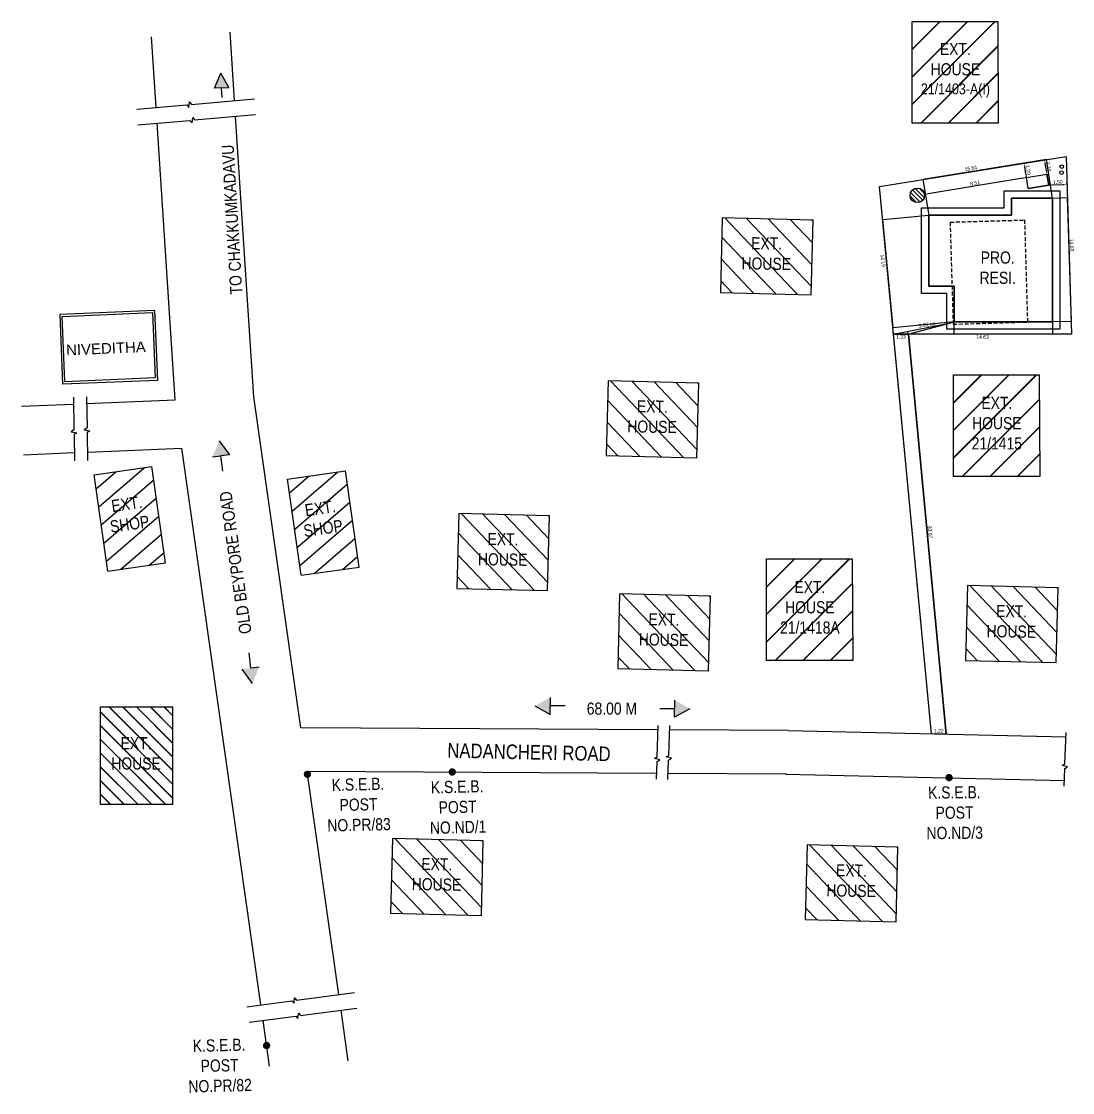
# Model space of a CAD drawing. Header units: metres. Extents: x -704716 to -704434, y -35620 to -35348.
# Drawn here: x -704574.8 to -704488.2, y -35435.9 to -35347.7 of the extents above; entities that cross this region are included whole.
import ezdxf

# ---------------------------------------------------------------- set-up
doc = ezdxf.new("R2010")
doc.units = ezdxf.units.M
doc.linetypes.add('HIDDEN', pattern=[9.525, 6.35, -3.175])
for name, color, linetype, plot in [('BLK_1_COVERED_AREA', 140, 'Continuous', False), ('BLK_1_LVL_0_BLDG_FOOT_PRINT', 1, 'Continuous', False), ('BLK_1_LVL_0_FRONT_YARD', 2, 'Continuous', False), ('BLK_1_LVL_0_REAR_YARD', 11, 'Continuous', False), ('BLK_1_LVL_0_SIDE_YARD1', 171, 'Continuous', False), ('BLK_1_LVL_0_SIDE_YARD2', 102, 'Continuous', False), ('BLK_1_MAX_HEIGHT_CAL', 7, 'Continuous', False), ('BLK_1_SHADE_OVERHANG', 6, 'Continuous', False), ('DIST_WELL', 7, 'Continuous', False), ('LANE_1', 5, 'Continuous', False), ('PLOT_BOUNDARY', 70, 'Continuous', False), ('SHORTEST_DIST_TO_ROAD', 7, 'Continuous', False), ('WASTE_DISPOSAL', 7, 'Continuous', False), ('WELL', 7, 'Continuous', False)]:
    doc.layers.add(name, color=color, linetype=linetype, plot=plot)
doc.styles.get("Standard").update_dxf_attribs({"font": 'ARIALN.TTF', "height": 0.3})
doc.dimstyles.get("Standard").update_dxf_attribs({"dimtxt": 0.35, "dimasz": 0.18, "dimexe": 0.18, "dimexo": 0.0625, "dimgap": 0.09, "dimtad": 0, "dimtih": 1, "dimtoh": 1, "dimdec": 4, "dimzin": 0, "dimdsep": 46, "dimtxsty": 'Standard', "dimcen": 0.09, "dimadec": 0, "dimazin": 0, "dimtfac": 1, "dimtdec": 4, "dimtofl": 0, "dimtmove": 0, "dimatfit": 3, "dimfxl": 1, "dimtolj": 1, "dimtzin": 0, "dimarcsym": 0})

# ---------------------------------------------------------------- blocks, each defined once
blk = doc.blocks.new('*D46')
at = {"layer": 'Defpoints', "color": 0, "linetype": 'HIDDEN', "transparency": 16777216}
for p in [(-704488.91, -35358.816), (-704488.777, -35359.637), (-704504.117, -35362.124)]:
    blk.add_point(p, dxfattribs=at)
at = {"color": 0, "linetype": 'HIDDEN', "transparency": 16777216, "insert": (-704496.619, -35359.82), "char_height": 0.3, "attachment_point": 5, "rotation": 9.21166}
blk.add_mtext('\\A1;15.54', dxfattribs=at)
blk = doc.blocks.new('*D47')
at = {"layer": 'Defpoints', "color": 0, "transparency": 16777216}
for p in [(-704492.007, -35360.721), (-704500.426, -35361.962), (-704500.403, -35362.099)]:
    blk.add_point(p, dxfattribs=at)
at = {"layer": 'DIST_WELL', "color": 0, "lineweight": -2, "transparency": 16777216}
for p, q in [((-704492.325, -35360.633), (-704500.13, -35361.913)), ((-704492.029, -35360.584), (-704492.053, -35360.436)), ((-704500.426, -35361.962), (-704500.45, -35361.814))]:
    blk.add_line(p, q, dxfattribs=at)
at = {"layer": 'DIST_WELL', "color": 0, "transparency": 16777216}
for points in [[(-704492.333, -35360.583), (-704492.317, -35360.682), (-704492.029, -35360.584)], [(-704500.138, -35361.864), (-704500.122, -35361.963), (-704500.426, -35361.962)]]:
    blk.add_solid(points, dxfattribs=at)
at = {"layer": 'DIST_WELL', "color": 0, "transparency": 16777216, "insert": (-704496.267, -35361.033), "char_height": 0.3, "attachment_point": 5, "rotation": 9.31925}
blk.add_mtext('\\A1;8.51', dxfattribs=at)
blk = doc.blocks.new('*D48')
at = {"layer": 'Defpoints', "color": 0, "linetype": 'HIDDEN', "transparency": 16777216}
for p in [(-704502.968, -35373.306), (-704488.338, -35373.306), (-704488.338, -35373.948)]:
    blk.add_point(p, dxfattribs=at)
at = {"color": 0, "linetype": 'HIDDEN', "transparency": 16777216, "insert": (-704495.653, -35373.705), "char_height": 0.3, "attachment_point": 5}
blk.add_mtext('\\A1;14.63', dxfattribs=at)
blk = doc.blocks.new('*D49')
at = {"layer": 'Defpoints', "color": 0, "linetype": 'HIDDEN', "transparency": 16777216}
for p in [(-704504.117, -35361.329), (-704503.506, -35373.515), (-704502.968, -35373.464)]:
    blk.add_point(p, dxfattribs=at)
at = {"color": 0, "linetype": 'HIDDEN', "transparency": 16777216, "insert": (-704503.839, -35367.425), "char_height": 0.3, "attachment_point": 5, "rotation": 275.40886}
blk.add_mtext('\\A1;12.19', dxfattribs=at)
blk = doc.blocks.new('*D50')
at = {"layer": 'Defpoints', "color": 0, "linetype": 'HIDDEN', "transparency": 16777216}
for p in [(-704489.221, -35358.841), (-704488.781, -35373.464), (-704488.324, -35373.451)]:
    blk.add_point(p, dxfattribs=at)
at = {"color": 0, "linetype": 'HIDDEN', "transparency": 16777216, "insert": (-704488.301, -35366.132), "char_height": 0.3, "attachment_point": 5, "rotation": 271.72135}
blk.add_mtext('\\A1;14.63', dxfattribs=at)
blk = doc.blocks.new('*D51')
at = {"layer": 'Defpoints', "color": 0, "linetype": 'HIDDEN', "transparency": 16777216}
for p in [(-704503.329, -35373.464), (-704500.212, -35406.387), (-704498.65, -35406.239)]:
    blk.add_point(p, dxfattribs=at)
at = {"color": 0, "linetype": 'HIDDEN', "transparency": 16777216, "insert": (-704499.966, -35389.755), "char_height": 0.3, "attachment_point": 5, "rotation": 275.40886}
blk.add_mtext('\\A1;33.07', dxfattribs=at)
blk = doc.blocks.new('*D52')
at = {"layer": 'Defpoints', "color": 0, "linetype": 'HIDDEN', "transparency": 16777216}
for p in [(-704499.853, -35405.785), (-704498.643, -35406.375), (-704498.631, -35405.812)]:
    blk.add_point(p, dxfattribs=at)
at = {"color": 0, "linetype": 'HIDDEN', "transparency": 16777216, "insert": (-704499.249, -35406.12), "char_height": 0.3, "attachment_point": 5, "rotation": 358.7078}
blk.add_mtext('\\A1;1.22', dxfattribs=at)
blk = doc.blocks.new('*D53')
at = {"layer": 'Defpoints', "color": 0, "linetype": 'HIDDEN', "transparency": 16777216}
for p in [(-704502.968, -35373.464), (-704501.748, -35373.464), (-704501.748, -35373.94)]:
    blk.add_point(p, dxfattribs=at)
at = {"color": 0, "linetype": 'HIDDEN', "transparency": 16777216, "insert": (-704502.358, -35373.7), "char_height": 0.3, "attachment_point": 5}
blk.add_mtext('\\A1;1.22', dxfattribs=at)
blk = doc.blocks.new('*D54')
at = {"layer": 'Defpoints', "color": 0, "transparency": 16777216}
for p in [(-704490.543, -35359.127), (-704490.543, -35359.127), (-704490.351, -35360.312)]:
    blk.add_point(p, dxfattribs=at)
at = {"layer": 'DIST_WELL', "color": 0, "lineweight": -2, "transparency": 16777216}
for p, q in [((-704490.543, -35359.127), (-704490.395, -35359.103)), ((-704490.399, -35360.016), (-704490.495, -35359.424)), ((-704490.351, -35360.312), (-704490.203, -35360.288))]:
    blk.add_line(p, q, dxfattribs=at)
at = {"layer": 'DIST_WELL', "color": 0, "transparency": 16777216}
for points in [[(-704490.446, -35359.416), (-704490.545, -35359.432), (-704490.543, -35359.127)], [(-704490.35, -35360.008), (-704490.449, -35360.024), (-704490.351, -35360.312)]]:
    blk.add_solid(points, dxfattribs=at)
at = {"layer": 'DIST_WELL', "color": 0, "transparency": 16777216, "insert": (-704490.207, -35359.681), "char_height": 0.3, "attachment_point": 5, "rotation": 279.21166}
blk.add_mtext('\\A1;1.20', dxfattribs=at)
blk = doc.blocks.new('*D55')
at = {"layer": 'Defpoints', "color": 0, "transparency": 16777216}
for p in [(-704492.221, -35359.4), (-704492.221, -35359.4), (-704492.029, -35360.584)]:
    blk.add_point(p, dxfattribs=at)
at = {"layer": 'DIST_WELL', "color": 0, "lineweight": -2, "transparency": 16777216}
for p, q in [((-704492.221, -35359.4), (-704492.369, -35359.424)), ((-704492.077, -35360.288), (-704492.173, -35359.696)), ((-704492.029, -35360.584), (-704492.177, -35360.608))]:
    blk.add_line(p, q, dxfattribs=at)
at = {"layer": 'DIST_WELL', "color": 0, "transparency": 16777216}
for points in [[(-704492.124, -35359.688), (-704492.223, -35359.704), (-704492.221, -35359.4)], [(-704492.028, -35360.28), (-704492.127, -35360.296), (-704492.029, -35360.584)]]:
    blk.add_solid(points, dxfattribs=at)
at = {"layer": 'DIST_WELL', "color": 0, "transparency": 16777216, "insert": (-704491.885, -35359.953), "char_height": 0.3, "attachment_point": 5, "rotation": 279.21166}
blk.add_mtext('\\A1;1.20', dxfattribs=at)
blk = doc.blocks.new('*D56')
at = {"layer": 'Defpoints', "color": 0, "transparency": 16777216}
for p in [(-704490.207, -35361.2), (-704488.708, -35361.155), (-704488.708, -35361.155)]:
    blk.add_point(p, dxfattribs=at)
at = {"layer": 'DIST_WELL', "color": 0, "lineweight": -2, "transparency": 16777216}
for p, q in [((-704490.207, -35361.2), (-704490.212, -35361.05)), ((-704489.907, -35361.191), (-704489.008, -35361.164)), ((-704488.708, -35361.155), (-704488.712, -35361.005))]:
    blk.add_line(p, q, dxfattribs=at)
at = {"layer": 'DIST_WELL', "color": 0, "transparency": 16777216}
for points in [[(-704489.909, -35361.141), (-704489.906, -35361.241), (-704490.207, -35361.2)], [(-704489.009, -35361.114), (-704489.006, -35361.214), (-704488.708, -35361.155)]]:
    blk.add_solid(points, dxfattribs=at)
at = {"layer": 'DIST_WELL', "color": 0, "transparency": 16777216, "insert": (-704489.465, -35360.935), "char_height": 0.3, "attachment_point": 5, "rotation": 1.72135}
blk.add_mtext('\\A1;1.50', dxfattribs=at)
blk = doc.blocks.new('*D57')
at = {"layer": 'Defpoints', "color": 0, "transparency": 16777216}
for p in [(-704497.979, -35372.464), (-704497.979, -35372.464), (-704501.748, -35373.464)]:
    blk.add_point(p, dxfattribs=at)
at = {"layer": 'SHORTEST_DIST_TO_ROAD', "color": 0, "lineweight": -2, "transparency": 16777216}
for p, q in [((-704501.458, -35373.388), (-704498.269, -35372.541)), ((-704497.979, -35372.464), (-704498.018, -35372.319)), ((-704501.748, -35373.464), (-704501.786, -35373.319))]:
    blk.add_line(p, q, dxfattribs=at)
at = {"layer": 'SHORTEST_DIST_TO_ROAD', "color": 0, "transparency": 16777216}
for points in [[(-704498.282, -35372.493), (-704498.256, -35372.59), (-704497.979, -35372.464)], [(-704501.471, -35373.339), (-704501.445, -35373.436), (-704501.748, -35373.464)]]:
    blk.add_solid(points, dxfattribs=at)
at = {"layer": 'SHORTEST_DIST_TO_ROAD', "color": 0, "transparency": 16777216, "insert": (-704499.926, -35372.729), "char_height": 0.3, "attachment_point": 5, "rotation": 14.86049}
blk.add_mtext('\\A1;3.90', dxfattribs=at)
blk = doc.blocks.new('*D58')
at = {"layer": 'BLK_1_MAX_HEIGHT_CAL', "color": 0, "lineweight": -2, "transparency": 16777216}
for p, q in [((-704502.674, -35373.405), (-704498.273, -35372.523)), ((-704497.979, -35372.464), (-704498.009, -35372.317)), ((-704502.968, -35373.464), (-704502.997, -35373.317))]:
    blk.add_line(p, q, dxfattribs=at)
at = {"layer": 'BLK_1_MAX_HEIGHT_CAL', "color": 0, "transparency": 16777216}
for points in [[(-704498.283, -35372.474), (-704498.263, -35372.572), (-704497.979, -35372.464)], [(-704502.683, -35373.356), (-704502.664, -35373.455), (-704502.968, -35373.464)]]:
    blk.add_solid(points, dxfattribs=at)
at = {"layer": 'Defpoints', "color": 0, "transparency": 16777216}
for p in [(-704497.979, -35372.464), (-704497.979, -35372.464), (-704502.968, -35373.464)]:
    blk.add_point(p, dxfattribs=at)
at = {"layer": 'BLK_1_MAX_HEIGHT_CAL', "color": 0, "transparency": 16777216, "insert": (-704500.521, -35372.726), "char_height": 0.3, "attachment_point": 5, "rotation": 11.33481}
blk.add_mtext('\\A1;5.09', dxfattribs=at)

msp = doc.modelspace()

# ---------------------------------------------------------------- hatches: boundary and pattern name
at = {"ltscale": 0.06}
h = msp.add_hatch(dxfattribs=at)
h.set_pattern_fill('JIS_LC_20', color=256, scale=0.08, angle=-180, style=0)
h.set_pattern_definition([(225, (-704432.046, -35117.7257), (1.131371, -1.131371), []), (225, (-704432.078, -35117.7257), (1.131371, -1.131371), [])])
h.paths.add_polyline_path([(-704501.452, -35347.728), (-704501.452, -35356.091), (-704494.36, -35356.091), (-704494.405, -35347.728)])
h.paths.add_polyline_path([(-704501.6, -35354.376), (-704494.16, -35354.376), (-704494.16, -35349.086), (-704501.6, -35349.086)], flags=9)
for points in [[(-704557.676, -35353.156), (-704558.347, -35351.994), (-704558.873, -35353.228), (-704558.275, -35353.192)], [(-704558.329, -35383.488), (-704557.634, -35383.399), (-704558.488, -35382.238), (-704559.024, -35383.577)], [(-704555.891, -35400.963), (-704556.587, -35401.048), (-704555.739, -35402.214), (-704555.196, -35400.878)], [(-704531.226, -35404.072), (-704531.226, -35404.773), (-704532.485, -35404.072), (-704531.226, -35403.372)], [(-704520.992, -35404.292), (-704520.994, -35404.992), (-704519.732, -35404.296), (-704520.99, -35403.591)]]:
    msp.add_hatch(color=256).paths.add_polyline_path(points)
h = msp.add_hatch()
h.set_pattern_fill('ANSI31', color=256, scale=2, angle=-90)
h.set_pattern_definition([(315, (-702346.795, -34103.02398), (0.176776695, 0.176776695), [])])
h.paths.add_polyline_path([(-704500.42, -35362.042, 1), (-704501.62, -35362.042, 1)])
h = msp.add_hatch()
h.set_pattern_fill('ANSI31', color=256, scale=0.4, angle=-91.46648)
h.set_pattern_definition([(313.533519, (-707543.5202, -21957.7836), (0.92071386, 0.8747491), [])])
h.paths.add_polyline_path([(-704509.755, -35370.235), (-704509.598, -35364.077), (-704517.069, -35363.886), (-704517.226, -35370.044)])
h.paths.add_polyline_path([(-704516.217, -35368.677), (-704510.75, -35368.76), (-704510.693, -35365.015), (-704516.16, -35364.932)], flags=24)
h = msp.add_hatch()
h.set_pattern_fill('ANSI31', color=256, scale=0.4, angle=-91.46648)
h.set_pattern_definition([(313.533519, (-707552.918, -21971.2064), (0.92071386, 0.8747491), [])])
h.paths.add_polyline_path([(-704519.153, -35383.658), (-704518.996, -35377.5), (-704526.467, -35377.308), (-704526.624, -35383.466)])
h.paths.add_polyline_path([(-704525.615, -35382.1), (-704520.148, -35382.183), (-704520.091, -35378.438), (-704525.558, -35378.355)], flags=24)
h = msp.add_hatch(dxfattribs=at)
h.set_pattern_fill('JIS_LC_20', color=256, scale=0.08, angle=-180, style=0)
h.set_pattern_definition([(225, (-704428.6335, -35146.814), (1.131371, -1.131371), []), (225, (-704428.6655, -35146.814), (1.131371, -1.131371), [])])
h.paths.add_polyline_path([(-704498.04, -35376.817), (-704498.04, -35385.179), (-704490.947, -35385.179), (-704490.992, -35376.817)])
h.paths.add_polyline_path([(-704497.239, -35383.532), (-704491.689, -35383.532), (-704491.689, -35378.103), (-704497.239, -35378.103)], flags=24)
h = msp.add_hatch()
h.set_pattern_fill('ANSI31', color=256, scale=0.4, angle=-4.3366)
h.set_pattern_definition([(40.663402, (-718112.1765, -37780.2967), (-0.82754978, 0.96335941), [])])
h.paths.add_polyline_path([(-704562.886, -35392.292), (-704564.012, -35384.372), (-704568.764, -35385.048), (-704567.638, -35392.968)])
h.paths.add_polyline_path([(-704567.906, -35390.456), (-704563.491, -35389.828), (-704564.019, -35386.12), (-704568.433, -35386.748)], flags=24)
h = msp.add_hatch()
h.set_pattern_fill('ANSI31', color=256, scale=0.4, angle=-4.3366)
h.set_pattern_definition([(40.663402, (-718096.2533, -37780.6418), (-0.82754978, 0.96335941), [])])
h.paths.add_polyline_path([(-704546.962, -35392.637), (-704548.089, -35384.717), (-704552.841, -35385.393), (-704551.715, -35393.313)])
h.paths.add_polyline_path([(-704551.983, -35390.801), (-704547.568, -35390.173), (-704548.095, -35386.466), (-704552.51, -35387.093)], flags=24)
h = msp.add_hatch()
h.set_pattern_fill('ANSI31', color=256, scale=0.4, angle=-91.46648)
h.set_pattern_definition([(313.533519, (-707565.2101, -21982.1301), (0.92071386, 0.8747491), [])])
h.paths.add_polyline_path([(-704531.445, -35394.581), (-704531.288, -35388.423), (-704538.759, -35388.232), (-704538.916, -35394.39)])
h.paths.add_polyline_path([(-704537.907, -35393.023), (-704532.44, -35393.106), (-704532.383, -35389.362), (-704537.85, -35389.279)], flags=24)
h = msp.add_hatch(dxfattribs=at)
h.set_pattern_fill('JIS_LC_20', color=256, scale=0.08, angle=-180, style=0)
h.set_pattern_definition([(225, (-704444.0218, -35161.9687), (1.131371, -1.131371), []), (225, (-704444.0538, -35161.9687), (1.131371, -1.131371), [])])
h.paths.add_polyline_path([(-704513.428, -35391.971), (-704513.428, -35400.334), (-704506.336, -35400.334), (-704506.381, -35391.971)])
h.paths.add_polyline_path([(-704513.122, -35398.686), (-704506.639, -35398.686), (-704506.639, -35393.258), (-704513.122, -35393.258)], flags=24)
h = msp.add_hatch()
h.set_pattern_fill('ANSI31', color=256, scale=0.4, angle=-91.46648)
h.set_pattern_definition([(313.533519, (-707523.3514, -21988.0563), (0.92071386, 0.8747491), [])])
h.paths.add_polyline_path([(-704489.587, -35400.507), (-704489.429, -35394.35), (-704496.9, -35394.158), (-704497.058, -35400.316)])
h.paths.add_polyline_path([(-704496.049, -35398.949), (-704490.581, -35399.033), (-704490.524, -35395.288), (-704495.992, -35395.205)], flags=24)
h = msp.add_hatch()
h.set_pattern_fill('ANSI31', color=256, scale=0.4, angle=-91.46648)
h.set_pattern_definition([(313.533519, (-707551.9713, -21988.7384), (0.92071386, 0.8747491), [])])
h.paths.add_polyline_path([(-704518.207, -35401.19), (-704518.049, -35395.032), (-704525.52, -35394.84), (-704525.677, -35400.998)])
h.paths.add_polyline_path([(-704524.669, -35399.632), (-704519.201, -35399.715), (-704519.144, -35395.97), (-704524.612, -35395.887)], flags=24)
at = {"ltscale": 0.18}
h = msp.add_hatch(dxfattribs=at)
h.set_pattern_fill('JIS_LC_20', color=256, scale=0.04, angle=-90, style=0)
h.set_pattern_definition([(315, (-705761.2548, -34565.67), (0.56568542, 0.56568542), []), (315, (-705761.2548, -34565.686), (0.56568542, 0.56568542), [])])
h.paths.add_polyline_path([(-704568.277, -35412.167), (-704562.277, -35412.167), (-704562.277, -35404.167), (-704568.277, -35404.167)])
h.paths.add_polyline_path([(-704568.071, -35409.868), (-704562.603, -35409.868), (-704562.603, -35406.123), (-704568.071, -35406.123)], flags=24)
for points in [[(-704538.989, -35409.528, 1), (-704539.596, -35409.482, 1)], [(-704550.906, -35409.717, 1), (-704551.513, -35409.671, 1)], [(-704498.099, -35409.987, 1), (-704498.706, -35409.941, 1)], [(-704554.27, -35432.045, 1), (-704554.876, -35431.999, 1)]]:
    msp.add_hatch(color=256, dxfattribs=at).paths.add_polyline_path(points)
h = msp.add_hatch()
h.set_pattern_fill('ANSI31', color=256, scale=0.4, angle=-91.46648)
h.set_pattern_definition([(313.533519, (-707570.6608, -22008.877), (0.92071386, 0.8747491), [])])
h.paths.add_polyline_path([(-704536.896, -35421.328), (-704536.738, -35415.17), (-704544.209, -35414.979), (-704544.367, -35421.137)])
h.paths.add_polyline_path([(-704543.358, -35419.77), (-704537.891, -35419.853), (-704537.834, -35416.109), (-704543.301, -35416.026)], flags=24)
h = msp.add_hatch()
h.set_pattern_fill('ANSI31', color=256, scale=0.4, angle=-91.46648)
h.set_pattern_definition([(313.533519, (-707536.5348, -22009.3962), (0.92071386, 0.8747491), [])])
h.paths.add_polyline_path([(-704502.77, -35421.847), (-704502.612, -35415.689), (-704510.083, -35415.498), (-704510.241, -35421.656)])
h.paths.add_polyline_path([(-704509.232, -35420.289), (-704503.765, -35420.373), (-704503.708, -35416.628), (-704509.175, -35416.545)], flags=24)

# ---------------------------------------------------------------- linework, layer by layer
for p, q in [((-704563.663, -35354.813, 101), (-704564.041, -35348.999, 101)), ((-704557.206, -35354.249, 101), (-704557.572, -35348.606, 101)), ((-704558.873, -35353.228, 101), (-704558.347, -35351.994, 101)), ((-704557.676, -35353.156, 101), (-704558.347, -35351.994, 101)), ((-704558.275, -35353.192, 101), (-704558.873, -35353.228, 101)), ((-704558.275, -35353.192, 101), (-704557.676, -35353.156, 101)), ((-704558.226, -35353.991, 101), (-704558.275, -35353.192, 101)), ((-704565.246, -35354.951, 101), (-704561.146, -35354.593, 101)), ((-704561.146, -35354.593, 101), (-704560.975, -35354.805, 101)), ((-704560.975, -35354.805, 101), (-704560.918, -35354.351, 101)), ((-704560.918, -35354.351, 101), (-704560.761, -35354.56, 101)), ((-704560.761, -35354.56, 101), (-704555.568, -35354.106, 101)), ((-704560.497, -35355.841, 101), (-704555.484, -35355.403, 101)), ((-704565.162, -35356.249, 101), (-704560.882, -35355.875, 101)), ((-704562.099, -35378.876, 101), (-704563.578, -35356.11, 101)), ((-704560.882, -35355.875, 101), (-704560.711, -35356.087, 101)), ((-704560.711, -35356.087, 101), (-704560.654, -35355.633, 101)), ((-704560.654, -35355.633, 101), (-704560.497, -35355.841, 101)), ((-704555.621, -35378.635, 101), (-704557.121, -35355.546, 101)), ((-704504.117, -35361.329, 101), (-704488.777, -35358.841, 101)), ((-704488.777, -35358.841, 101), (-704488.338, -35373.464, 101)), ((-704492.029, -35360.584, 101), (-704490.351, -35360.312, 101)), ((-704491.885, -35361.472, 101), (-704492.029, -35360.584, 101)), ((-704490.207, -35361.2, 101), (-704490.351, -35360.312, 101)), ((-704499.853, -35406.36, 101), (-704504.117, -35361.329, 101)), ((-704491.885, -35361.472, 101), (-704490.207, -35361.2, 101)), ((-704493.279, -35362.264, 101), (-704493.279, -35363.664, 101)), ((-704489.879, -35362.264, 101), (-704489.879, -35372.464, 101)), ((-704500.079, -35363.664, 101), (-704500.079, -35369.514, 101)), ((-704493.279, -35363.664, 101), (-704500.079, -35363.664, 101)), ((-704500.079, -35363.664, 101), (-704500.079, -35369.514, 101)), ((-704497.979, -35369.514, 101), (-704497.979, -35372.464, 101)), ((-704488.338, -35373.464, 101), (-704502.968, -35373.464, 101)), ((-704498.631, -35406.387, 101), (-704501.748, -35373.464, 101)), ((-704497.979, -35373.464, 101), (-704498.129, -35373.464, 101)), ((-704574.751, -35379.397, 101), (-704570.466, -35379.221, 101)), ((-704570.476, -35378.652, 101), (-704570.43, -35381.341, 101)), ((-704569.395, -35378.616, 101), (-704569.35, -35381.178, 101)), ((-704569.385, -35379.176, 101), (-704562.099, -35378.876, 101)), ((-704551.748, -35405.865, 101), (-704555.621, -35378.635, 101)), ((-704570.43, -35381.341, 101), (-704570.653, -35381.497, 101)), ((-704570.653, -35381.497, 101), (-704570.204, -35381.585, 101)), ((-704570.204, -35381.585, 101), (-704570.423, -35381.728, 101)), ((-704570.423, -35381.728, 101), (-704570.385, -35383.894, 101)), ((-704569.35, -35381.178, 101), (-704569.574, -35381.334, 101)), ((-704569.574, -35381.334, 101), (-704569.124, -35381.421, 101)), ((-704569.124, -35381.421, 101), (-704569.344, -35381.564, 101)), ((-704569.344, -35381.564, 101), (-704569.304, -35383.858, 101)), ((-704558.488, -35382.239, 101), (-704557.634, -35383.399, 101)), ((-704574.586, -35383.394, 101), (-704570.397, -35383.221, 101)), ((-704569.316, -35383.177, 101), (-704561.559, -35382.857, 101)), ((-704555.043, -35428.67, 101), (-704561.559, -35382.857, 101)), ((-704559.024, -35383.577, 101), (-704558.329, -35383.488, 101)), ((-704557.634, -35383.399, 101), (-704558.329, -35383.488, 101)), ((-704558.167, -35384.757, 101), (-704558.329, -35383.488, 101)), ((-704568.764, -35385.048, 101), (-704564.012, -35384.372, 101)), ((-704562.886, -35392.292, 101), (-704564.012, -35384.372, 101)), ((-704567.638, -35392.968, 101), (-704568.764, -35385.048, 101)), ((-704552.841, -35385.393, 101), (-704548.089, -35384.717, 101)), ((-704551.715, -35393.313, 101), (-704552.841, -35385.393, 101)), ((-704546.962, -35392.637, 101), (-704548.089, -35384.717, 101)), ((-704567.638, -35392.968, 101), (-704562.886, -35392.292, 101)), ((-704551.715, -35393.313, 101), (-704546.962, -35392.637, 101)), ((-704556.046, -35399.694, 101), (-704555.891, -35400.963, 101)), ((-704555.739, -35402.213, 101), (-704556.587, -35401.048, 101)), ((-704555.196, -35400.878, 101), (-704555.891, -35400.963, 101)), ((-704531.226, -35403.372, 101), (-704531.226, -35404.072, 101)), ((-704520.99, -35403.591, 101), (-704520.992, -35404.292, 101)), ((-704568.277, -35404.167, 101), (-704568.277, -35412.167, 101)), ((-704562.277, -35404.167, 101), (-704568.277, -35404.167, 101)), ((-704562.277, -35412.167, 101), (-704562.277, -35404.167, 101)), ((-704532.485, -35404.073, 101), (-704531.226, -35404.773, 101)), ((-704529.997, -35404.072, 101), (-704531.226, -35404.072, 101)), ((-704531.226, -35404.773, 101), (-704531.226, -35404.072, 101)), ((-704522.221, -35404.288, 101), (-704520.992, -35404.292, 101)), ((-704520.994, -35404.992, 101), (-704520.992, -35404.292, 101)), ((-704519.733, -35404.296, 101), (-704520.994, -35404.992, 101)), ((-704522.425, -35408.254, 101), (-704522.333, -35405.667, 101)), ((-704521.47, -35408.139, 101), (-704521.383, -35405.68, 101)), ((-704522.346, -35406.033, 101), (-704551.748, -35405.865, 101)), ((-704511.646, -35406.094, 101), (-704521.396, -35406.038, 101)), ((-704511.646, -35406.094, 101), (-704488.792, -35406.609, 101)), ((-704488.871, -35408.831, 101), (-704488.779, -35406.243, 101)), ((-704522.651, -35408.385, 101), (-704522.425, -35408.254, 101)), ((-704522.207, -35408.497, 101), (-704522.651, -35408.385, 101)), ((-704521.697, -35408.27, 101), (-704521.47, -35408.139, 101)), ((-704521.253, -35408.381, 101), (-704521.697, -35408.27, 101)), ((-704521.484, -35408.525, 101), (-704521.253, -35408.381, 101)), ((-704522.49, -35410.104, 101), (-704522.439, -35408.641, 101)), ((-704522.439, -35408.641, 101), (-704522.207, -35408.497, 101)), ((-704521.54, -35410.117, 101), (-704521.484, -35408.525, 101)), ((-704489.097, -35408.962, 101), (-704488.871, -35408.831, 101)), ((-704488.653, -35409.073, 101), (-704489.097, -35408.962, 101)), ((-704488.936, -35410.68, 101), (-704488.884, -35409.217, 101)), ((-704488.884, -35409.217, 101), (-704488.653, -35409.073, 101)), ((-704548.624, -35427.824, 101), (-704551.235, -35409.467, 101)), ((-704522.474, -35409.631, 101), (-704551.235, -35409.467, 101)), ((-704511.773, -35409.692, 101), (-704521.523, -35409.636, 101)), ((-704511.854, -35409.69, 101), (-704488.919, -35410.207, 101)), ((-704568.277, -35412.167, 101), (-704562.277, -35412.167, 101)), ((-704552.113, -35428.284, 101), (-704547.332, -35427.653, 101)), ((-704556.202, -35428.823, 101), (-704552.497, -35428.334, 101)), ((-704552.497, -35428.334, 101), (-704552.316, -35428.539, 101)), ((-704552.316, -35428.539, 101), (-704552.28, -35428.082, 101)), ((-704552.28, -35428.082, 101), (-704552.113, -35428.284, 101)), ((-704551.996, -35429.807, 101), (-704551.96, -35429.351, 101)), ((-704551.96, -35429.351, 101), (-704551.793, -35429.553, 101)), ((-704551.793, -35429.553, 101), (-704547.149, -35428.94, 101)), ((-704547.848, -35433.285, 101), (-704548.441, -35429.111, 101)), ((-704556.019, -35430.11, 101), (-704552.177, -35429.603, 101)), ((-704554.327, -35433.707, 101), (-704554.86, -35429.957, 101)), ((-704552.177, -35429.603, 101), (-704551.996, -35429.807, 101))]:
    msp.add_line(p, q)
at = {"ltscale": 0.07}
for p, q in [((-704489.879, -35362.264, 101), (-704493.279, -35362.264, 101)), ((-704497.979, -35369.514, 101), (-704500.079, -35369.514, 101)), ((-704489.879, -35372.464, 101), (-704497.979, -35372.464, 101))]:
    msp.add_line(p, q, dxfattribs=at)
at = {"linetype": 'HIDDEN', "ltscale": 0.05}
for p, q in [((-704498.316, -35364.251, 101), (-704492.169, -35364.072, 101)), ((-704498.316, -35364.251, 101), (-704498.071, -35372.647, 101)), ((-704491.923, -35372.468, 101), (-704492.169, -35364.072, 101)), ((-704498.071, -35372.647, 101), (-704491.923, -35372.468, 101))]:
    msp.add_line(p, q, dxfattribs=at)
at = {"ltscale": 0.4}
for p, q in [((-704571.569, -35371.826, 101), (-704563.802, -35371.503, 101)), ((-704571.329, -35377.597, 101), (-704571.569, -35371.826, 101)), ((-704571.4, -35372.004, 101), (-704563.957, -35371.694, 101)), ((-704571.176, -35377.386, 101), (-704571.4, -35372.004, 101)), ((-704563.957, -35371.694, 101), (-704563.733, -35377.076, 101)), ((-704563.802, -35371.503, 101), (-704563.561, -35377.274, 101)), ((-704563.561, -35377.274, 101), (-704571.329, -35377.597, 101)), ((-704563.733, -35377.076, 101), (-704571.176, -35377.386, 101))]:
    msp.add_line(p, q, dxfattribs=at)
at = {"ltscale": 0.06, "elevation": 101}
for points in [[(-704494.36, -35356.091), (-704501.452, -35356.091), (-704501.452, -35347.728), (-704494.405, -35347.728)], [(-704490.947, -35385.179), (-704498.04, -35385.179), (-704498.04, -35376.817), (-704490.992, -35376.817)], [(-704506.336, -35400.334), (-704513.428, -35400.334), (-704513.428, -35391.971), (-704506.381, -35391.971)]]:
    msp.add_lwpolyline(points, close=True, dxfattribs=at)
at = {"elevation": 101}
for points in [[(-704509.755, -35370.235), (-704509.598, -35364.077), (-704517.069, -35363.886), (-704517.226, -35370.044)], [(-704519.153, -35383.658), (-704518.996, -35377.5), (-704526.467, -35377.308), (-704526.624, -35383.466)], [(-704531.445, -35394.581), (-704531.288, -35388.423), (-704538.759, -35388.232), (-704538.916, -35394.39)], [(-704489.587, -35400.507), (-704489.429, -35394.35), (-704496.9, -35394.158), (-704497.058, -35400.316)], [(-704518.207, -35401.19), (-704518.049, -35395.032), (-704525.52, -35394.84), (-704525.677, -35400.998)], [(-704536.896, -35421.328), (-704536.738, -35415.17), (-704544.209, -35414.979), (-704544.367, -35421.137)], [(-704502.77, -35421.847), (-704502.612, -35415.689), (-704510.083, -35415.498), (-704510.241, -35421.656)]]:
    msp.add_lwpolyline(points, close=True, dxfattribs=at)
for centre in [(-704489.134, -35359.681, 101), (-704489.144, -35360.166, 101)]:
    msp.add_circle(centre, 0.15)
for points in [[(-704551.431, -35409.712, 101), (-704551.422, -35409.812, 101), (-704551.128, -35409.735, 101)], [(-704554.795, -35432.04, 101), (-704554.786, -35432.139, 101), (-704554.491, -35432.063, 101)]]:
    msp.add_solid(points)
at = {"layer": 'BLK_1_COVERED_AREA', "elevation": 101}
msp.add_lwpolyline([(-704500.079, -35363.664), (-704493.279, -35363.664), (-704493.279, -35362.264), (-704489.879, -35362.264), (-704489.879, -35372.464), (-704497.979, -35372.464), (-704497.979, -35369.514), (-704500.079, -35369.514)], close=True, dxfattribs=at)
at = {"layer": 'BLK_1_LVL_0_BLDG_FOOT_PRINT', "elevation": 101}
msp.add_lwpolyline([(-704500.079, -35363.664), (-704493.279, -35363.664), (-704493.279, -35362.264), (-704489.879, -35362.264), (-704489.879, -35372.464), (-704497.979, -35372.464), (-704497.979, -35369.514), (-704500.079, -35369.514)], close=True, dxfattribs=at)
at = {"layer": 'BLK_1_LVL_0_FRONT_YARD', "elevation": 101}
msp.add_lwpolyline([(-704500.079, -35363.664), (-704500.079, -35369.514), (-704497.979, -35369.514), (-704497.979, -35372.464), (-704503.017, -35372.941), (-704503.862, -35364.023)], close=True, dxfattribs=at)
at = {"layer": 'BLK_1_LVL_0_REAR_YARD', "elevation": 101}
msp.add_lwpolyline([(-704500.079, -35363.664), (-704493.279, -35363.664), (-704493.279, -35362.264), (-704489.879, -35362.264), (-704490.395, -35359.103), (-704500.552, -35360.751)], close=True, dxfattribs=at)
at = {"layer": 'BLK_1_LVL_0_SIDE_YARD1', "elevation": 101}
msp.add_lwpolyline([(-704497.979, -35372.464), (-704489.879, -35372.464), (-704489.879, -35373.464), (-704497.979, -35373.464)], close=True, dxfattribs=at)
at = {"layer": 'BLK_1_LVL_0_SIDE_YARD2', "elevation": 101}
msp.add_lwpolyline([(-704489.879, -35362.264), (-704488.675, -35362.228), (-704488.369, -35372.419), (-704489.879, -35372.464)], close=True, dxfattribs=at)
at = {"layer": 'BLK_1_SHADE_OVERHANG', "elevation": 101}
msp.add_lwpolyline([(-704500.679, -35363.064), (-704493.879, -35363.064), (-704493.879, -35361.664), (-704489.279, -35361.664), (-704489.279, -35373.064), (-704498.579, -35373.064), (-704498.579, -35370.114), (-704500.679, -35370.114)], close=True, dxfattribs=at)
at = {"layer": 'LANE_1', "color": 5, "elevation": 101}
msp.add_lwpolyline([(-704502.968, -35373.464), (-704501.748, -35373.464), (-704498.631, -35406.387), (-704499.853, -35406.36)], close=True, dxfattribs=at)
at = {"layer": 'PLOT_BOUNDARY', "elevation": 101}
msp.add_lwpolyline([(-704504.117, -35361.329), (-704488.777, -35358.841), (-704488.338, -35373.464), (-704502.968, -35373.464)], close=True, dxfattribs=at)
at = {"layer": 'WASTE_DISPOSAL', "color": 2, "elevation": 101}
msp.add_lwpolyline([(-704492.029, -35360.584), (-704490.351, -35360.312), (-704490.207, -35361.2), (-704491.885, -35361.472)], close=True, dxfattribs=at)
at = {"layer": 'WELL', "color": 1}
msp.add_circle((-704501.02, -35362.042, 101), 0.6, dxfattribs=at)

# ---------------------------------------------------------------- texts
at = {"char_height": 1, "attachment_point": 5}
for s, insert, width in [('EXT.\\PHOUSE\\P{\\H0.89375x;21/1403-A(I)\\P} ', (-704497.884, -35352.547, 101), 10.56638), ('EXT.\\PHOUSE\\P21/1415\\P ', (-704494.472, -35381.635, 101), 10.56638), ('EXT.\\PHOUSE\\P21/1418A\\P ', (-704509.86, -35396.79, 101), 10.56638), ('EXT.\\PHOUSE\\P ', (-704565.318, -35408.813, 101), 8)]:
    msp.add_mtext(s, dxfattribs=dict(at, insert=insert, width=width))
at = {"lineweight": 25, "ltscale": 0.18, "attachment_point": 5}
for s, insert, char_height, width, rotation in [('{\\H1.389x;TO CHAKKUMKADAVU\\fArial Black|b0|i0|c0|p34;\\H0.72x; }', (-704557.413, -35364.04, 101), 0.72, 16.28464, 93.35649), ('{\\fArial|b0|i0|c0|p34;NIVEDITHA}', (-704567.796, -35374.639, 101), 0.88, 3, 2.38236)]:
    msp.add_mtext(s, dxfattribs=dict(at, insert=insert, char_height=char_height, width=width, rotation=rotation))
at = {"attachment_point": 5}
for s, insert, char_height, rotation in [('EXT.\\PHOUSE', (-704513.437, -35366.839, 101), 1, 359.12917), ('EXT.\\PHOUSE', (-704522.835, -35380.262, 101), 1, 359.12917), ('EXT.\\PSHOP', (-704565.962, -35388.281, 101), 1, 8.0952), ('\\A1;OLD BEYPORE ROAD', (-704557.128, -35392.274, 101), 1, 98.15175), ('EXT.\\PSHOP', (-704550.039, -35388.626, 101), 1, 8.0952), ('EXT.\\PHOUSE', (-704535.127, -35391.186, 101), 1, 359.12917), ('EXT.\\PHOUSE', (-704493.268, -35397.112, 101), 1, 359.12917), ('EXT.\\PHOUSE', (-704521.888, -35397.794, 101), 1, 359.12917), ('68.00 M', (-704526.153, -35404.296, 101), 1, 359.90654), ('\\A1;NADANCHERI ROAD', (-704532.977, -35407.88, 101), 1.2, 358.7078), ('\\A1;K.S.E.B.\\PPOST\\PNO.PR/83{\\fArial Black|b0|i0|c0|p34; }', (-704547.008, -35412.193, 101), 1, 1.44317), ('\\A1;K.S.E.B.\\PPOST\\PNO.ND/1{\\fArial Black|b0|i0|c0|p34; }', (-704538.851, -35412.395, 101), 1, 1.44317), ('\\A1;K.S.E.B.\\PPOST\\PNO.ND/3{\\fArial Black|b0|i0|c0|p34; }', (-704497.956, -35412.858, 101), 1, 0.52053), ('EXT.\\PHOUSE', (-704540.577, -35417.933, 101), 1, 359.12917), ('EXT.\\PHOUSE', (-704506.451, -35418.452, 101), 1, 359.12917), ('\\A1;K.S.E.B.\\PPOST\\PNO.PR/82{\\fArial Black|b0|i0|c0|p34; }', (-704558.44, -35433.67, 101), 1, 1.44317)]:
    msp.add_mtext(s, dxfattribs=dict(at, insert=insert, char_height=char_height, rotation=rotation))
at = {"insert": (-704494.399, -35368.837, 101), "char_height": 1, "attachment_point": 5}
msp.add_mtext('\\A1;PRO.\\PRESI.\\P ', dxfattribs=at)

# ---------------------------------------------------------------- dimensions: what is measured, and where the dimension line sits
at = {"linetype": 'HIDDEN'}
for p1, p2, distance, picture, middle in [((-704504.117, -35362.124, 101), (-704488.777, -35359.637, 101), 0.831, '*D46', (-704496.619, -35359.82, 101)), ((-704489.221, -35358.841, 101), (-704488.781, -35373.464, 101), 0.458, '*D50', (-704488.301, -35366.132, 101)), ((-704504.117, -35361.329, 101), (-704502.968, -35373.464, 101), -0.541, '*D49', (-704503.839, -35367.425, 101)), ((-704503.329, -35373.464, 101), (-704500.212, -35406.387, 101), 1.569, '*D51', (-704499.966, -35389.755, 101)), ((-704502.968, -35373.306, 101), (-704488.338, -35373.306, 101), -0.642, '*D48', (-704495.653, -35373.705, 101)), ((-704502.968, -35373.464, 101), (-704501.748, -35373.464, 101), -0.476, '*D53', (-704502.358, -35373.7, 101)), ((-704499.853, -35405.785, 101), (-704498.631, -35405.812, 101), -0.562, '*D52', (-704499.249, -35406.12, 101))]:
    dim = msp.add_aligned_dim(p1=p1, p2=p2, distance=distance, dimstyle='Standard', override={"dimtxt": 0.3, "dimasz": 0.3, "dimexe": 0.15, "dimexo": 0.15, "dimtad": 1, "dimtih": 0, "dimtoh": 0, "dimdec": 2, "dimcen": 0.3, "dimse1": 1, "dimse2": 1, "dimsd1": 1, "dimsd2": 1, "dimtdec": 2, "dimfxl": 0.15, "dimfxlon": 1}, dxfattribs=at)
    dim.commit()
    dim.dimension.update_dxf_attribs({"geometry": picture, "text_midpoint": middle})
at = {"layer": 'BLK_1_MAX_HEIGHT_CAL', "color": 5}
dim = msp.add_aligned_dim(p1=(-704502.968, -35373.464, 101), p2=(-704497.979, -35372.464, 101), distance=0, dimstyle='Standard', override={"dimtxt": 0.3, "dimasz": 0.3, "dimexe": 0.15, "dimexo": 0.15, "dimtad": 1, "dimtih": 0, "dimtoh": 0, "dimdec": 2, "dimcen": 0.3, "dimtdec": 2, "dimfxl": 0.15, "dimfxlon": 1}, dxfattribs=at)
dim.commit()
dim.dimension.update_dxf_attribs({"geometry": '*D58', "text_midpoint": (-704500.521, -35372.726, 101)})
at = {"layer": 'DIST_WELL', "color": 9}
for p1, p2, picture, middle in [((-704492.029, -35360.584, 101), (-704492.221, -35359.4, 101), '*D55', (-704491.885, -35359.953, 101)), ((-704490.351, -35360.312, 101), (-704490.543, -35359.127, 101), '*D54', (-704490.207, -35359.681, 101)), ((-704490.207, -35361.2, 101), (-704488.708, -35361.155, 101), '*D56', (-704489.465, -35360.935, 101))]:
    dim = msp.add_aligned_dim(p1=p1, p2=p2, distance=0, dimstyle='Standard', override={"dimtxt": 0.3, "dimasz": 0.3, "dimexe": 0.15, "dimexo": 0.15, "dimtad": 1, "dimtih": 0, "dimtoh": 0, "dimdec": 2, "dimcen": 0.3, "dimtdec": 2, "dimfxl": 0.15, "dimfxlon": 1}, dxfattribs=at)
    dim.commit()
    dim.dimension.update_dxf_attribs({"geometry": picture, "text_midpoint": middle})
at = {"layer": 'DIST_WELL', "color": 8}
dim = msp.add_aligned_dim(p1=(-704492.007, -35360.721, 101), p2=(-704500.403, -35362.099, 101), distance=-0.139, dimstyle='Standard', override={"dimtxt": 0.3, "dimasz": 0.3, "dimexe": 0.15, "dimexo": 0.15, "dimtad": 1, "dimtih": 0, "dimtoh": 0, "dimdec": 2, "dimcen": 0.3, "dimtdec": 2, "dimfxl": 0.15, "dimfxlon": 1}, dxfattribs=at)
dim.commit()
dim.dimension.update_dxf_attribs({"geometry": '*D47', "text_midpoint": (-704496.267, -35361.033, 101)})
at = {"layer": 'SHORTEST_DIST_TO_ROAD', "color": 5}
dim = msp.add_aligned_dim(p1=(-704501.748, -35373.464, 101), p2=(-704497.979, -35372.464, 101), distance=0, dimstyle='Standard', override={"dimtxt": 0.3, "dimasz": 0.3, "dimexe": 0.15, "dimexo": 0.15, "dimtad": 1, "dimtih": 0, "dimtoh": 0, "dimdec": 2, "dimcen": 0.3, "dimtdec": 2, "dimfxl": 0.15, "dimfxlon": 1}, dxfattribs=at)
dim.commit()
dim.dimension.update_dxf_attribs({"geometry": '*D57', "text_midpoint": (-704499.926, -35372.729, 101)})

doc.saveas('drawing.dxf')
